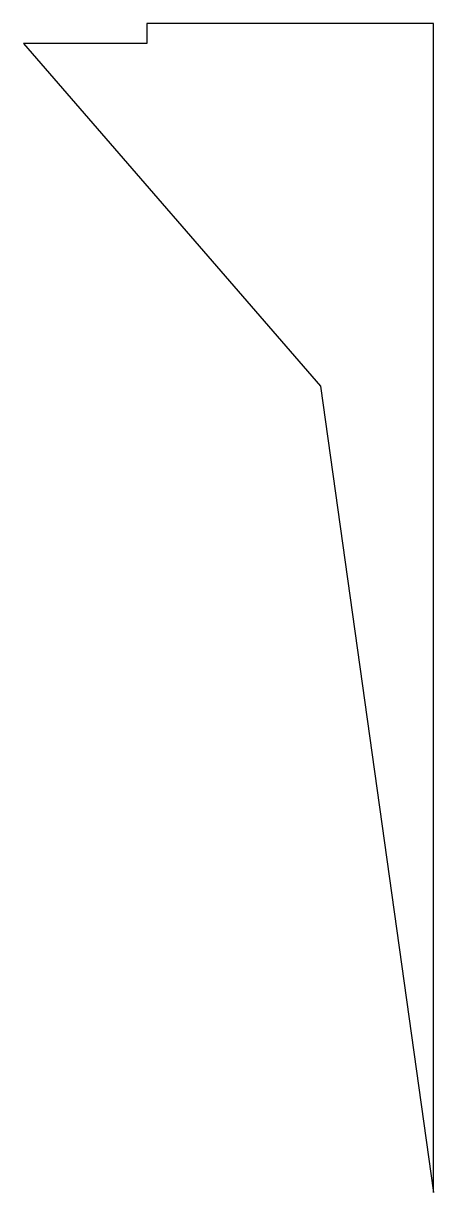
# Model space of a CAD drawing. Header units: millimetres. Extents: x 0 to 715, y 0 to 2039.
import ezdxf

# ---------------------------------------------------------------- set-up
doc = ezdxf.new("R2010")
doc.units = ezdxf.units.MM

msp = doc.modelspace()

# ---------------------------------------------------------------- linework, layer by layer
at = {"layer": 'CUT'}
for p, q in [((715.0306, 2038.5294), (215.0306, 2038.5294)), ((215.0306, 2038.5294), (215.0306, 2003.5294)), ((715.0306, 0), (715.0306, 2038.5294)), ((0, 2003.5294), (517.8784, 1405.8239)), ((215.0306, 2003.5294), (0, 2003.5294)), ((517.8784, 1405.8239), (715.0306, 0))]:
    msp.add_line(p, q, dxfattribs=at)

doc.saveas('drawing.dxf')
